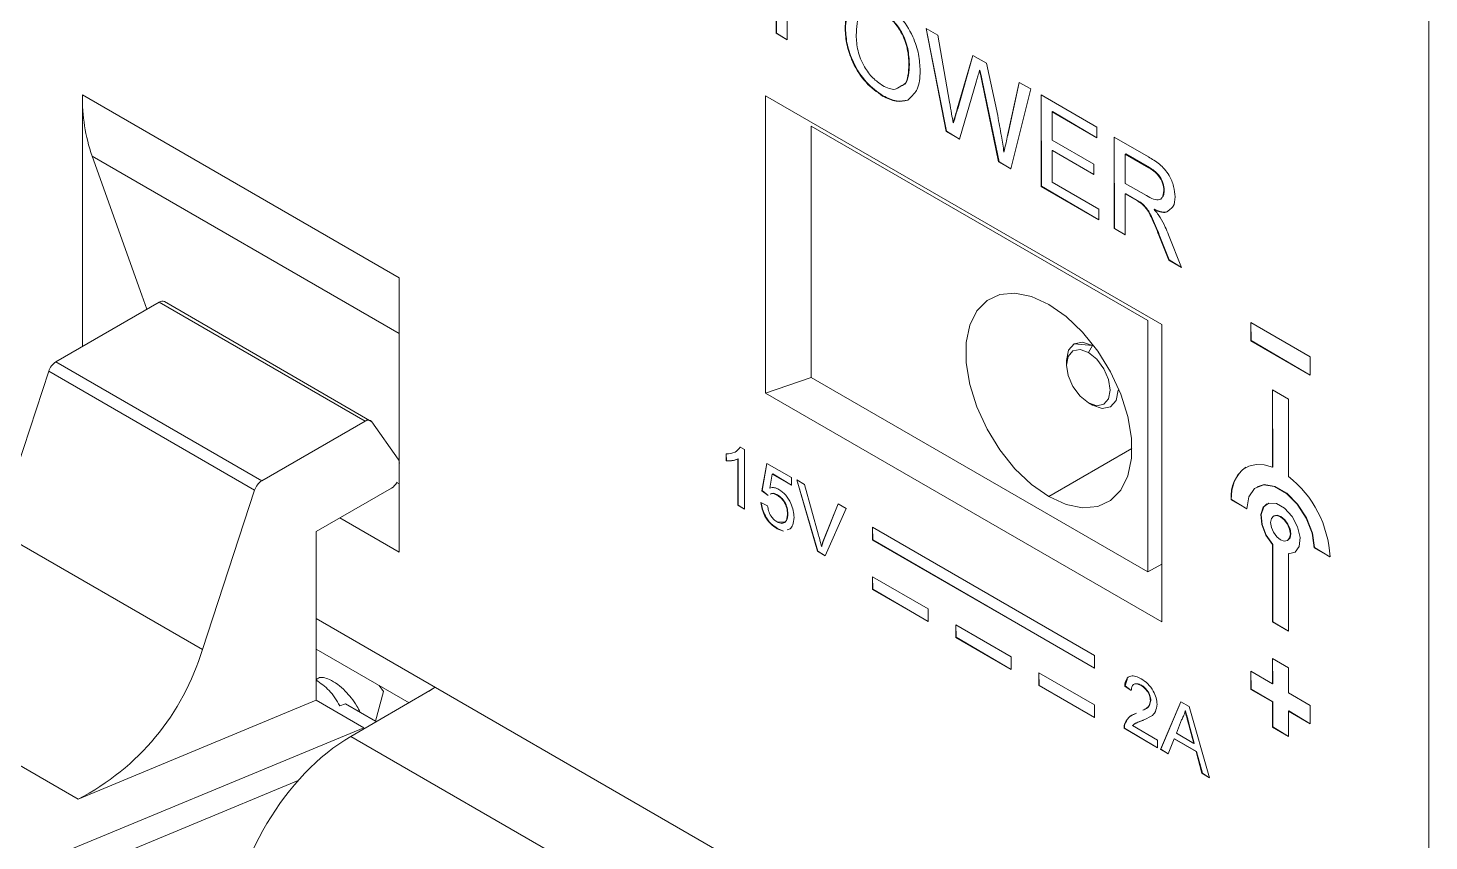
# Model space of a CAD drawing. Header units: millimetres. Extents: x 2 to 278, y 1 to 215.
# Drawn here: x 242.8 to 255.31, y 161.66 to 168.92 of the extents above; entities that cross this region are included whole.
import ezdxf

# ---------------------------------------------------------------- set-up
doc = ezdxf.new("R2010")
doc.units = ezdxf.units.MM

msp = doc.modelspace()

# ---------------------------------------------------------------- linework, layer by layer
at = {"color": 7, "linetype": 'Continuous', "lineweight": 18}
for p, q in [((255.308, 157.914), (255.308, 176.163)), ((249.479, 168.873), (249.479, 169.689)), ((249.482, 168.875), (249.479, 169.689)), ((249.578, 169.15), (249.578, 168.815)), ((249.482, 168.875), (249.479, 168.873)), ((249.578, 168.815), (249.479, 168.873)), ((249.578, 168.815), (249.482, 168.875)), ((250.099, 168.916), (250.095, 168.914)), ((250.82, 168.915), (250.923, 168.855)), ((250.998, 167.996), (250.82, 168.915)), ((251.002, 167.998), (250.82, 168.915)), ((250.923, 168.855), (251.028, 168.258)), ((250.67, 168.597), (250.666, 168.595)), ((251.097, 168.198), (251.237, 168.675)), ((251.101, 168.2), (251.237, 168.675)), ((251.237, 168.675), (251.357, 168.605)), ((251.357, 168.605), (251.458, 168.138)), ((251.3, 168.544), (251.296, 168.541)), ((251.27, 168.45), (251.116, 167.927)), ((251.322, 168.437), (251.319, 168.435)), ((251.466, 167.725), (251.319, 168.435)), ((251.47, 167.727), (251.322, 168.437)), ((251.547, 167.962), (251.651, 168.435)), ((251.55, 167.964), (251.651, 168.435)), ((251.754, 168.376), (251.576, 167.662)), ((251.651, 168.435), (251.754, 168.376)), ((246.116, 166.691), (243.287, 168.323)), ((243.287, 168.323), (243.287, 166.078)), ((252.922, 166.273), (249.386, 168.314)), ((249.386, 168.314), (249.386, 165.66)), ((250.434, 168.315), (250.431, 168.313)), ((251.845, 168.323), (252.343, 168.036)), ((251.845, 167.507), (251.845, 168.323)), ((251.848, 167.509), (251.845, 168.323)), ((251.101, 168.2), (251.097, 168.198)), ((251.948, 168.174), (251.945, 168.172)), ((251.945, 168.172), (251.945, 167.92)), ((252.343, 167.941), (251.945, 168.172)), ((252.343, 167.941), (251.948, 168.174)), ((252.798, 166.31), (249.793, 168.045)), ((249.793, 168.045), (249.793, 165.8)), ((249.793, 168.045), (249.793, 168.045)), ((251.002, 167.998), (250.998, 167.996)), ((251.116, 167.927), (250.998, 167.996)), ((251.116, 167.927), (251.002, 167.998)), ((251.064, 168.076), (251.061, 168.074)), ((252.343, 168.036), (252.343, 167.941)), ((251.55, 167.964), (251.547, 167.962)), ((251.55, 167.964), (251.55, 167.964)), ((251.945, 167.92), (252.316, 167.706)), ((252.498, 167.947), (252.804, 167.77)), ((252.498, 167.13), (252.498, 167.947)), ((252.501, 167.132), (252.498, 167.947)), ((243.818, 166.537), (243.373, 167.777)), ((246.116, 166.194), (243.373, 167.777)), ((251.47, 167.727), (251.466, 167.725)), ((251.576, 167.662), (251.466, 167.725)), ((251.576, 167.662), (251.47, 167.727)), ((251.514, 167.812), (251.514, 167.812)), ((251.948, 167.828), (251.945, 167.826)), ((251.945, 167.826), (251.945, 167.544)), ((252.316, 167.612), (251.945, 167.826)), ((252.316, 167.612), (251.948, 167.828)), ((252.601, 167.797), (252.597, 167.795)), ((252.808, 167.673), (252.597, 167.795)), ((252.597, 167.795), (252.597, 167.533)), ((252.812, 167.675), (252.601, 167.797)), ((252.316, 167.706), (252.316, 167.612)), ((252.812, 167.675), (252.808, 167.673)), ((251.848, 167.509), (251.845, 167.507)), ((252.362, 167.209), (251.845, 167.507)), ((252.362, 167.209), (251.848, 167.509)), ((251.945, 167.544), (252.362, 167.303)), ((252.597, 167.533), (252.787, 167.424)), ((252.945, 167.47), (252.942, 167.468)), ((252.601, 167.441), (252.597, 167.439)), ((252.597, 167.439), (252.597, 167.073)), ((252.699, 167.38), (252.597, 167.439)), ((252.703, 167.382), (252.601, 167.441)), ((252.703, 167.382), (252.699, 167.38)), ((252.752, 167.35), (252.749, 167.348)), ((252.362, 167.303), (252.362, 167.209)), ((252.857, 167.303), (252.854, 167.301)), ((252.501, 167.132), (252.498, 167.13)), ((252.597, 167.073), (252.498, 167.13)), ((252.597, 167.073), (252.501, 167.132)), ((252.901, 167.074), (252.897, 167.072)), ((252.985, 166.849), (252.897, 167.072)), ((252.989, 166.851), (252.901, 167.074)), ((252.983, 167.075), (253.099, 166.783)), ((252.989, 166.851), (252.985, 166.849)), ((253.099, 166.783), (252.985, 166.849)), ((253.099, 166.783), (252.989, 166.851)), ((246.116, 166.691), (246.116, 164.241)), ((243.05, 165.941), (243.971, 166.473)), ((243.863, 166.41), (243.818, 166.537)), ((243.863, 166.41), (243.818, 166.537)), ((245.81, 165.411), (243.971, 166.473)), ((245.871, 165.406), (244.021, 166.478)), ((252.798, 164.065), (252.798, 166.31)), ((252.798, 166.31), (252.798, 166.31)), ((252.922, 163.619), (252.922, 166.273)), ((253.717, 166.292), (253.717, 166.129)), ((254.248, 165.986), (253.717, 166.292)), ((253.717, 166.292), (253.721, 166.131)), ((252.303, 166.086), (252.141, 166.102)), ((253.721, 166.131), (253.717, 166.129)), ((253.717, 166.129), (254.248, 165.822)), ((253.721, 166.131), (254.248, 165.822)), ((252.268, 166.024), (252.303, 166.086)), ((252.303, 166.086), (252.303, 166.086)), ((252.303, 166.086), (252.303, 166.086)), ((254.248, 165.822), (254.248, 165.986)), ((242.52, 164.435), (242.986, 165.857)), ((244.824, 164.795), (242.986, 165.857)), ((243.05, 165.941), (244.888, 164.879)), ((252.073, 165.953), (252.073, 165.912)), ((249.793, 165.8), (249.386, 165.66)), ((249.793, 165.8), (252.798, 164.065)), ((249.386, 165.66), (252.922, 163.619)), ((252.541, 165.692), (252.533, 165.687)), ((254.053, 165.608), (253.912, 165.69)), ((253.912, 165.69), (253.912, 165)), ((253.912, 165.69), (253.915, 165.002)), ((254.053, 164.918), (254.053, 165.608)), ((252.303, 165.555), (252.268, 165.575)), ((245.81, 165.411), (244.888, 164.879)), ((246.106, 165.071), (245.871, 165.406)), ((249.033, 165.056), (249.033, 165.119)), ((249.036, 165.058), (249.033, 165.119)), ((249.16, 165.178), (249.163, 165.18)), ((249.16, 165.178), (249.198, 165.157)), ((249.198, 165.157), (249.198, 164.626)), ((252.657, 165.167), (251.914, 164.738)), ((249.036, 165.058), (249.033, 165.056)), ((249.142, 165.075), (249.139, 165.073)), ((249.139, 164.66), (249.139, 165.073)), ((249.142, 164.662), (249.142, 165.075)), ((249.351, 164.789), (249.398, 165.034)), ((249.354, 164.791), (249.398, 165.034)), ((249.398, 165.034), (249.616, 164.908)), ((253.915, 165.002), (253.912, 165)), ((246.095, 164.865), (246.116, 164.853)), ((249.446, 164.938), (249.423, 164.814)), ((249.45, 164.94), (249.446, 164.938)), ((249.616, 164.84), (249.446, 164.938)), ((249.616, 164.84), (249.45, 164.94)), ((249.616, 164.908), (249.616, 164.84)), ((249.664, 164.888), (249.734, 164.847)), ((249.849, 164.25), (249.664, 164.888)), ((249.853, 164.252), (249.664, 164.888)), ((249.734, 164.847), (249.859, 164.394)), ((244.824, 164.795), (244.358, 163.374)), ((245.373, 164.425), (246.045, 164.813)), ((249.354, 164.791), (249.351, 164.789)), ((249.41, 164.748), (249.351, 164.789)), ((249.41, 164.748), (249.354, 164.791)), ((249.41, 164.748), (249.41, 164.748)), ((249.492, 164.753), (249.488, 164.751)), ((253.774, 164.825), (253.774, 164.825)), ((249.142, 164.662), (249.139, 164.66)), ((249.198, 164.626), (249.139, 164.66)), ((249.198, 164.626), (249.142, 164.662)), ((249.345, 164.684), (249.404, 164.656)), ((249.909, 164.365), (250.034, 164.673)), ((249.913, 164.367), (250.034, 164.673)), ((250.105, 164.633), (249.919, 164.209)), ((250.034, 164.673), (250.105, 164.633)), ((253.544, 164.712), (253.541, 164.71)), ((253.541, 164.71), (253.682, 164.629)), ((253.544, 164.712), (253.682, 164.629)), ((246.116, 164.241), (245.586, 164.547)), ((249.584, 164.585), (249.581, 164.583)), ((253.924, 164.566), (253.924, 164.566)), ((242.52, 164.435), (244.358, 163.374)), ((245.373, 162.92), (245.373, 164.425)), ((249.491, 164.454), (249.488, 164.451)), ((249.546, 164.43), (249.488, 164.451)), ((249.546, 164.43), (249.491, 164.454)), ((249.604, 164.449), (249.579, 164.442)), ((249.604, 164.449), (249.579, 164.442)), ((249.913, 164.367), (249.909, 164.365)), ((252.321, 163.321), (250.341, 164.464)), ((250.341, 164.464), (250.341, 164.35)), ((250.341, 164.464), (250.344, 164.352)), ((250.344, 164.352), (250.341, 164.35)), ((250.341, 164.35), (252.321, 163.207)), ((250.344, 164.352), (252.321, 163.207)), ((254.048, 164.349), (254.048, 164.349)), ((249.853, 164.252), (249.849, 164.25)), ((249.919, 164.209), (249.849, 164.25)), ((249.919, 164.209), (249.853, 164.252)), ((249.888, 164.296), (249.884, 164.294)), ((253.915, 164.311), (253.912, 164.309)), ((253.912, 164.309), (253.912, 163.619)), ((253.915, 164.311), (253.915, 163.621)), ((254.057, 164.229), (254.053, 164.227)), ((254.053, 163.537), (254.053, 164.227)), ((254.057, 164.229), (254.057, 164.229)), ((254.287, 164.284), (254.283, 164.282)), ((254.283, 164.282), (254.424, 164.2)), ((254.287, 164.284), (254.424, 164.2)), ((252.798, 164.065), (252.922, 164.136)), ((250.836, 163.737), (250.341, 164.023)), ((250.341, 164.023), (250.341, 163.909)), ((250.341, 164.023), (250.344, 163.911)), ((250.344, 163.911), (250.341, 163.909)), ((250.341, 163.909), (250.836, 163.623)), ((250.344, 163.911), (250.836, 163.623)), ((250.836, 163.623), (250.836, 163.737)), ((245.373, 163.649), (255.308, 157.914)), ((251.578, 163.309), (251.083, 163.594)), ((251.083, 163.594), (251.083, 163.48)), ((251.083, 163.594), (251.087, 163.482)), ((253.915, 163.621), (253.912, 163.619)), ((253.912, 163.619), (254.053, 163.537)), ((253.915, 163.621), (254.053, 163.537)), ((251.087, 163.482), (251.083, 163.48)), ((251.083, 163.48), (251.578, 163.194)), ((251.087, 163.482), (251.578, 163.194)), ((245.373, 163.377), (246.204, 162.898)), ((251.578, 163.194), (251.578, 163.309)), ((252.321, 163.207), (252.321, 163.321)), ((254.053, 163.211), (253.912, 163.293)), ((253.912, 163.293), (253.912, 163.068)), ((253.912, 163.293), (253.915, 163.07)), ((241.411, 163.099), (243.25, 162.038)), ((252.321, 162.88), (251.826, 163.166)), ((251.826, 163.166), (251.826, 163.051)), ((251.826, 163.166), (251.829, 163.053)), ((253.912, 163.068), (253.717, 163.18)), ((253.717, 163.18), (253.717, 163.017)), ((253.717, 163.18), (253.721, 163.019)), ((254.053, 162.986), (254.053, 163.211)), ((245.682, 162.597), (246.39, 163.006)), ((245.974, 162.998), (245.904, 162.734)), ((245.974, 162.998), (245.936, 163.053)), ((246.435, 163.036), (246.384, 163.002)), ((246.39, 163.006), (246.435, 163.036)), ((251.829, 163.053), (251.826, 163.051)), ((251.826, 163.051), (252.321, 162.766)), ((251.829, 163.053), (252.321, 162.766)), ((252.595, 163.049), (252.592, 163.047)), ((252.651, 163.007), (252.592, 163.047)), ((252.651, 163.007), (252.595, 163.049)), ((252.741, 163.054), (252.738, 163.052)), ((253.721, 163.019), (253.717, 163.017)), ((253.717, 163.017), (253.912, 162.905)), ((253.721, 163.019), (253.915, 162.907)), ((253.915, 163.07), (253.912, 163.068)), ((254.248, 162.874), (254.053, 162.986)), ((245.373, 162.92), (243.25, 162.038)), ((245.798, 162.675), (245.373, 162.92)), ((245.637, 162.888), (245.586, 162.869)), ((245.637, 162.888), (245.904, 162.734)), ((252.321, 162.766), (252.321, 162.88)), ((252.825, 162.919), (252.822, 162.917)), ((252.912, 162.482), (253.094, 162.907)), ((252.915, 162.484), (253.094, 162.907)), ((253.094, 162.907), (253.168, 162.865)), ((253.168, 162.865), (253.35, 162.229)), ((253.915, 162.907), (253.912, 162.905)), ((253.912, 162.905), (253.912, 162.68)), ((253.915, 162.907), (253.915, 162.682)), ((254.248, 162.711), (254.248, 162.874)), ((252.596, 162.715), (252.592, 162.713)), ((252.698, 162.804), (252.698, 162.804)), ((252.757, 162.742), (252.753, 162.74)), ((252.757, 162.742), (252.753, 162.74)), ((253.1, 162.745), (253.053, 162.625)), ((253.135, 162.827), (253.131, 162.825)), ((254.057, 162.825), (254.053, 162.823)), ((254.053, 162.598), (254.053, 162.823)), ((254.053, 162.823), (254.248, 162.711)), ((254.057, 162.825), (254.248, 162.711)), ((242.755, 161.412), (245.798, 162.675)), ((245.682, 162.597), (253.057, 158.34)), ((252.589, 162.672), (252.586, 162.67)), ((252.886, 162.496), (252.586, 162.67)), ((252.886, 162.496), (252.589, 162.672)), ((252.662, 162.694), (252.886, 162.564)), ((252.686, 162.713), (252.682, 162.71)), ((253.053, 162.625), (253.209, 162.534)), ((253.168, 162.702), (253.165, 162.7)), ((253.209, 162.534), (253.165, 162.7)), ((253.213, 162.536), (253.168, 162.702)), ((253.915, 162.682), (253.912, 162.68)), ((253.912, 162.68), (254.053, 162.598)), ((253.915, 162.682), (254.053, 162.598)), ((252.886, 162.564), (252.886, 162.496)), ((252.915, 162.484), (252.912, 162.482)), ((252.981, 162.442), (252.912, 162.482)), ((252.981, 162.442), (252.915, 162.484)), ((253.033, 162.575), (252.981, 162.442)), ((253.037, 162.577), (253.033, 162.575)), ((253.229, 162.462), (253.033, 162.575)), ((253.232, 162.464), (253.037, 162.577)), ((253.213, 162.536), (253.209, 162.534)), ((253.232, 162.464), (253.229, 162.462)), ((253.285, 162.27), (253.232, 162.464)), ((253.281, 162.268), (253.229, 162.462)), ((253.285, 162.27), (253.281, 162.268)), ((253.35, 162.229), (253.281, 162.268)), ((253.35, 162.229), (253.285, 162.27)), ((245.213, 162.203), (242.846, 161.221))]:
    msp.add_line(p, q, dxfattribs=at)
at = {"color": 7, "linetype": 'Continuous', "lineweight": 18, "flags": 128}
for points in [[(251.914, 164.738), (251.76, 164.846), (251.612, 164.987), (251.478, 165.154), (251.363, 165.341), (251.271, 165.538), (251.208, 165.738), (251.176, 165.932), (251.176, 166.112), (251.208, 166.268), (251.271, 166.396), (251.363, 166.488), (251.478, 166.541), (251.612, 166.553), (251.76, 166.523), (251.914, 166.453)], [(251.914, 166.453), (252.069, 166.345), (252.216, 166.205), (252.351, 166.037), (252.466, 165.851), (252.557, 165.653), (252.62, 165.453), (252.653, 165.259), (252.653, 165.08), (252.62, 164.923), (252.557, 164.796), (252.466, 164.703), (252.351, 164.65), (252.216, 164.638), (252.069, 164.668), (251.914, 164.738)], [(252.303, 166.086), (252.215, 166.116), (252.141, 166.102), (252.091, 166.044), (252.073, 165.953)], [(252.268, 166.024), (252.193, 166.05), (252.13, 166.038), (252.088, 165.989), (252.073, 165.912), (252.088, 165.818), (252.13, 165.72), (252.193, 165.635), (252.268, 165.575)], [(252.268, 165.575), (252.342, 165.549), (252.405, 165.562), (252.447, 165.61), (252.462, 165.688), (252.447, 165.782), (252.405, 165.879), (252.342, 165.964), (252.268, 166.024)], [(252.541, 165.692), (252.533, 165.688), (252.516, 165.596), (252.466, 165.539), (252.391, 165.524), (252.303, 165.555)], [(253.912, 165), (253.836, 165.021), (253.765, 165.025), (253.701, 165.011), (253.646, 164.98), (253.601, 164.933), (253.568, 164.871), (253.547, 164.796), (253.541, 164.71)], [(253.682, 164.629), (253.7, 164.737), (253.752, 164.811), (253.832, 164.843), (253.93, 164.827), (254.035, 164.767), (254.133, 164.669), (254.213, 164.545), (254.265, 164.411), (254.283, 164.282)], [(253.774, 164.825), (253.836, 164.845), (253.934, 164.829), (254.038, 164.769), (254.136, 164.671), (254.216, 164.547), (254.268, 164.413), (254.287, 164.284)], [(254.053, 164.227), (254.113, 164.242), (254.15, 164.294), (254.158, 164.374), (254.136, 164.468), (254.087, 164.56), (254.019, 164.634), (253.946, 164.676), (253.878, 164.68), (253.829, 164.645), (253.807, 164.577), (253.815, 164.488), (253.852, 164.393), (253.912, 164.309)], [(253.861, 164.674), (253.833, 164.647), (253.81, 164.579), (253.818, 164.49), (253.855, 164.395), (253.915, 164.311)], [(254.071, 164.404), (254.064, 164.447), (254.045, 164.491), (254.016, 164.53), (253.982, 164.557), (253.949, 164.569), (253.92, 164.564), (253.901, 164.541), (253.894, 164.506), (253.901, 164.463), (253.92, 164.419), (253.949, 164.38), (253.982, 164.353), (254.016, 164.341), (254.045, 164.347), (254.064, 164.369), (254.071, 164.404)], [(254.074, 164.406), (254.068, 164.449), (254.048, 164.493), (254.02, 164.532), (253.986, 164.559), (253.952, 164.571), (253.924, 164.566)], [(254.048, 164.349), (254.048, 164.349), (254.068, 164.371), (254.074, 164.406)]]:
    msp.add_lwpolyline(points, dxfattribs=at)
at = {"color": 7, "linetype": 'Continuous', "lineweight": 18}
for centre, radius, start, end in [((244.912, 168.299), 1.625, 179.1525, 198.7429), ((244.001, 166.432), 0.0505, 65.8432, 125.4672), ((243.134, 165.81), 0.155, 122.7906, 162.6205), ((245.838, 165.377), 0.044, 40.5328, 129.2482), ((246.055, 165.038), 0.0614, 357.6485, 32.3492), ((253.856, 164.744), 0.314, 125.5979, 185.7142), ((244.972, 164.749), 0.155, 122.7906, 162.6205), ((245.962, 164.942), 0.154, 302.8671, 330.2286), ((253.449, 164.151), 0.977, 2.8959, 51.7805), ((242.237, 164.007), 2.214, 297.217, 343.3721)]:
    msp.add_arc(centre, radius, start, end, dxfattribs=at)
msp.add_ellipse((245.664, 161.383), major_axis=(0.769, 1.288), ratio=0.56722, start_param=0.793746, end_param=2.347089, dxfattribs=at)
for points, knots in [([(250.095, 168.914), (250.099, 168.974), (250.106, 169.092), (250.188, 169.193), (250.306, 169.21), (250.389, 169.17), (250.431, 169.15)], [0, 0, 0, 0, 0.28057, 0.559575, 0.779561, 1, 1, 1, 1]), ([(250.099, 168.916), (250.103, 168.974), (250.112, 169.088), (250.163, 169.181), (250.209, 169.186), (250.21, 169.186)], [0, 0, 0, 0, 0.495465, 0.988164, 1, 1, 1, 1]), ([(250.431, 169.15), (250.483, 169.113), (250.587, 169.039), (250.702, 168.857), (250.758, 168.683), (250.763, 168.585), (250.766, 168.537)], [0, 0, 0, 0, 0.279564, 0.558584, 0.779087, 1, 1, 1, 1]), ([(250.28, 169.069), (250.248, 169.053), (250.215, 169.04), (250.2, 168.959), (250.197, 168.89), (250.195, 168.856)], [0, 0, 0, 0, 0.155553, 0.577122, 1, 1, 1, 1]), ([(250.666, 168.595), (250.664, 168.641), (250.659, 168.733), (250.606, 168.876), (250.522, 168.992), (250.462, 169.034), (250.432, 169.056)], [0, 0, 0, 0, 0.2807967, 0.5600682, 0.779984, 1, 1, 1, 1]), ([(250.67, 168.597), (250.667, 168.643), (250.663, 168.735), (250.61, 168.878), (250.526, 168.994), (250.465, 169.036), (250.435, 169.058)], [0, 0, 0, 0, 0.2807967, 0.5600682, 0.779984, 1, 1, 1, 1]), ([(250.431, 168.313), (250.38, 168.349), (250.277, 168.422), (250.164, 168.599), (250.106, 168.77), (250.099, 168.866), (250.095, 168.914)], [0, 0, 0, 0, 0.2796, 0.5587653, 0.7793103, 1, 1, 1, 1]), ([(250.434, 168.315), (250.383, 168.351), (250.281, 168.424), (250.168, 168.601), (250.109, 168.772), (250.102, 168.868), (250.099, 168.916)], [0, 0, 0, 0, 0.2796, 0.5587653, 0.7793103, 1, 1, 1, 1]), ([(250.195, 168.856), (250.197, 168.81), (250.202, 168.721), (250.259, 168.581), (250.341, 168.468), (250.401, 168.428), (250.43, 168.407)], [0, 0, 0, 0, 0.280657, 0.559885, 0.779849, 1, 1, 1, 1]), ([(250.602, 168.406), (250.611, 168.41), (250.644, 168.423), (250.664, 168.497), (250.668, 168.564), (250.67, 168.597)], [0, 0, 0, 0, 0.1638771, 0.5813904, 1, 1, 1, 1]), ([(250.602, 168.406), (250.608, 168.408), (250.64, 168.421), (250.661, 168.495), (250.664, 168.562), (250.666, 168.595)], [0, 0, 0, 0, 0.1638771, 0.5813904, 1, 1, 1, 1]), ([(250.766, 168.537), (250.763, 168.477), (250.757, 168.371), (250.698, 168.32), (250.655, 168.277)], [0, 0, 0, 0, 0.5583538, 1, 1, 1, 1]), ([(251.296, 168.541), (251.291, 168.524), (251.282, 168.494), (251.274, 168.463), (251.27, 168.45)], [0, 0, 0, 0, 0.559999, 1, 1, 1, 1]), ([(251.319, 168.435), (251.314, 168.455), (251.307, 168.49), (251.3, 168.526), (251.296, 168.541)], [0, 0, 0, 0, 0.560007, 1, 1, 1, 1]), ([(251.322, 168.437), (251.318, 168.457), (251.31, 168.492), (251.303, 168.528), (251.3, 168.544)], [0, 0, 0, 0, 0.560007, 1, 1, 1, 1]), ([(250.43, 168.407), (250.471, 168.387), (250.528, 168.359), (250.565, 168.384), (250.602, 168.406)], [0, 0, 0, 0, 0.708125, 1, 1, 1, 1]), ([(250.655, 168.277), (250.621, 168.269), (250.554, 168.254), (250.472, 168.293), (250.431, 168.313)], [0, 0, 0, 0, 0.4993458, 1, 1, 1, 1]), ([(250.655, 168.277), (250.625, 168.271), (250.557, 168.256), (250.475, 168.295), (250.434, 168.315)], [0, 0, 0, 0, 0.4993458, 1, 1, 1, 1]), ([(251.028, 168.258), (251.034, 168.223), (251.045, 168.162), (251.056, 168.101), (251.061, 168.074)], [0, 0, 0, 0, 0.56, 1, 1, 1, 1]), ([(251.061, 168.074), (251.067, 168.097), (251.08, 168.138), (251.092, 168.18), (251.097, 168.198)], [0, 0, 0, 0, 0.5600009, 1, 1, 1, 1]), ([(251.064, 168.076), (251.071, 168.099), (251.083, 168.14), (251.095, 168.182), (251.101, 168.2)], [0, 0, 0, 0, 0.5600009, 1, 1, 1, 1]), ([(251.458, 168.138), (251.469, 168.077), (251.49, 167.967), (251.507, 167.86), (251.514, 167.812)], [0, 0, 0, 0, 0.559998, 1, 1, 1, 1]), ([(251.514, 167.812), (251.52, 167.84), (251.531, 167.89), (251.542, 167.94), (251.547, 167.962)], [0, 0, 0, 0, 0.559999, 1, 1, 1, 1]), ([(252.804, 167.77), (252.837, 167.75), (252.902, 167.712), (252.989, 167.617), (253.034, 167.505), (253.039, 167.443), (253.041, 167.413)], [0, 0, 0, 0, 0.281671, 0.559202, 0.779411, 1, 1, 1, 1]), ([(252.942, 167.468), (252.94, 167.49), (252.935, 167.535), (252.886, 167.623), (252.838, 167.654), (252.808, 167.673)], [0, 0, 0, 0, 0.280406, 0.559981, 1, 1, 1, 1]), ([(252.945, 167.47), (252.943, 167.492), (252.939, 167.537), (252.89, 167.625), (252.841, 167.656), (252.812, 167.675)], [0, 0, 0, 0, 0.280406, 0.559981, 1, 1, 1, 1]), ([(252.787, 167.424), (252.807, 167.412), (252.848, 167.39), (252.905, 167.38), (252.936, 167.415), (252.94, 167.45), (252.942, 167.468)], [0, 0, 0, 0, 0.2815626, 0.5602379, 0.7798719, 1, 1, 1, 1]), ([(252.942, 167.468), (252.927, 167.409), (252.942, 167.423), (252.944, 167.451), (252.945, 167.47)], [0, 0, 0, 0, 0.347886, 1, 1, 1, 1]), ([(252.749, 167.348), (252.739, 167.354), (252.723, 167.366), (252.707, 167.376), (252.699, 167.38)], [0, 0, 0, 0, 0.559853, 1, 1, 1, 1]), ([(252.752, 167.35), (252.743, 167.357), (252.727, 167.368), (252.71, 167.378), (252.703, 167.382)], [0, 0, 0, 0, 0.559853, 1, 1, 1, 1]), ([(252.897, 167.072), (252.875, 167.126), (252.845, 167.202), (252.796, 167.299), (252.764, 167.332), (252.749, 167.348)], [0, 0, 0, 0, 0.56088, 0.780729, 1, 1, 1, 1]), ([(252.901, 167.074), (252.879, 167.128), (252.848, 167.204), (252.799, 167.301), (252.768, 167.334), (252.752, 167.35)], [0, 0, 0, 0, 0.56088, 0.780729, 1, 1, 1, 1]), ([(253.041, 167.413), (253.04, 167.381), (253.037, 167.331), (253.007, 167.311), (252.977, 167.286)], [0, 0, 0, 0, 0.639983, 1, 1, 1, 1]), ([(252.854, 167.301), (252.865, 167.289), (252.884, 167.266), (252.901, 167.241), (252.909, 167.229)], [0, 0, 0, 0, 0.56012, 1, 1, 1, 1]), ([(252.977, 167.286), (252.976, 167.285), (252.949, 167.261), (252.901, 167.281), (252.854, 167.301)], [0, 0, 0, 0, 0.029949, 1, 1, 1, 1]), ([(252.977, 167.286), (252.98, 167.287), (252.952, 167.263), (252.904, 167.283), (252.857, 167.303)], [0, 0, 0, 0, 0.029949, 1, 1, 1, 1]), ([(252.909, 167.229), (252.925, 167.201), (252.953, 167.151), (252.974, 167.098), (252.983, 167.075)], [0, 0, 0, 0, 0.559794, 1, 1, 1, 1]), ([(249.033, 165.119), (249.061, 165.121), (249.113, 165.125), (249.145, 165.162), (249.16, 165.178)], [0, 0, 0, 0, 0.560427, 1, 1, 1, 1]), ([(249.139, 165.073), (249.121, 165.066), (249.088, 165.054), (249.05, 165.056), (249.033, 165.056)], [0, 0, 0, 0, 0.559686, 1, 1, 1, 1]), ([(249.142, 165.075), (249.124, 165.068), (249.092, 165.056), (249.053, 165.058), (249.036, 165.058)], [0, 0, 0, 0, 0.559686, 1, 1, 1, 1]), ([(249.423, 164.814), (249.437, 164.817), (249.462, 164.823), (249.492, 164.809), (249.505, 164.802)], [0, 0, 0, 0, 0.559939, 1, 1, 1, 1]), ([(249.492, 164.753), (249.483, 164.757), (249.466, 164.766), (249.444, 164.769), (249.435, 164.763), (249.428, 164.759)], [0, 0, 0, 0, 0.3894532, 0.777951, 1, 1, 1, 1]), ([(249.488, 164.751), (249.48, 164.755), (249.463, 164.764), (249.441, 164.767), (249.432, 164.761), (249.428, 164.759)], [0, 0, 0, 0, 0.3894532, 0.777951, 1, 1, 1, 1]), ([(249.581, 164.583), (249.58, 164.6), (249.578, 164.634), (249.556, 164.688), (249.522, 164.729), (249.5, 164.743), (249.488, 164.751)], [0, 0, 0, 0, 0.280653, 0.559595, 0.77929, 1, 1, 1, 1]), ([(249.584, 164.585), (249.583, 164.602), (249.581, 164.636), (249.56, 164.69), (249.526, 164.731), (249.503, 164.745), (249.492, 164.753)], [0, 0, 0, 0, 0.280653, 0.559595, 0.77929, 1, 1, 1, 1]), ([(249.505, 164.802), (249.526, 164.787), (249.568, 164.756), (249.612, 164.682), (249.636, 164.612), (249.639, 164.572), (249.64, 164.553)], [0, 0, 0, 0, 0.27917, 0.558797, 0.779169, 1, 1, 1, 1]), ([(249.488, 164.451), (249.468, 164.465), (249.428, 164.492), (249.38, 164.558), (249.353, 164.625), (249.348, 164.664), (249.345, 164.684)], [0, 0, 0, 0, 0.28007, 0.559249, 0.779432, 1, 1, 1, 1]), ([(249.491, 164.454), (249.471, 164.467), (249.431, 164.494), (249.384, 164.56), (249.356, 164.627), (249.351, 164.666), (249.345, 164.684)], [0, 0, 0, 0, 0.28007, 0.559249, 0.779432, 1, 1, 1, 1]), ([(249.404, 164.656), (249.406, 164.641), (249.411, 164.611), (249.431, 164.566), (249.459, 164.531), (249.479, 164.519), (249.488, 164.513)], [0, 0, 0, 0, 0.280714, 0.559926, 0.779622, 1, 1, 1, 1]), ([(249.488, 164.513), (249.551, 164.507), (249.57, 164.513), (249.582, 164.546), (249.584, 164.572), (249.584, 164.585)], [0, 0, 0, 0, 0.340169, 0.669724, 1, 1, 1, 1]), ([(249.488, 164.513), (249.503, 164.506), (249.533, 164.492), (249.565, 164.51), (249.579, 164.543), (249.58, 164.569), (249.581, 164.583)], [0, 0, 0, 0, 0.279539, 0.558252, 0.778884, 1, 1, 1, 1]), ([(249.64, 164.553), (249.638, 164.528), (249.635, 164.485), (249.614, 164.46), (249.604, 164.449)], [0, 0, 0, 0, 0.559726, 1, 1, 1, 1]), ([(249.859, 164.394), (249.864, 164.376), (249.873, 164.342), (249.881, 164.309), (249.884, 164.294)], [0, 0, 0, 0, 0.5599982, 1, 1, 1, 1]), ([(249.884, 164.294), (249.888, 164.308), (249.896, 164.332), (249.905, 164.355), (249.909, 164.365)], [0, 0, 0, 0, 0.5599723, 1, 1, 1, 1]), ([(249.888, 164.296), (249.892, 164.31), (249.9, 164.334), (249.909, 164.357), (249.913, 164.367)], [0, 0, 0, 0, 0.5599723, 1, 1, 1, 1]), ([(245.373, 163.1), (245.38, 163.108), (245.408, 163.133), (245.475, 163.117), (245.562, 163.068), (245.645, 162.994), (245.719, 162.908), (245.757, 162.832), (245.767, 162.813)], [0, 0, 0, 0, 0.097784, 0.382745, 0.55291, 0.70087, 0.926357, 1, 1, 1, 1]), ([(245.586, 162.869), (245.556, 162.919), (245.496, 163.017), (245.414, 163.072), (245.373, 163.1)], [0, 0, 0, 0, 0.5046913, 1, 1, 1, 1]), ([(252.592, 163.047), (252.595, 163.069), (252.602, 163.112), (252.641, 163.141), (252.691, 163.137), (252.723, 163.12), (252.739, 163.112)], [0, 0, 0, 0, 0.280235, 0.558893, 0.779132, 1, 1, 1, 1]), ([(252.595, 163.049), (252.598, 163.073), (252.601, 163.105), (252.621, 163.117), (252.595, 163.049)], [0, 0, 0, 0, 0.7270306, 1, 1, 1, 1]), ([(252.739, 163.112), (252.759, 163.099), (252.799, 163.073), (252.847, 163.008), (252.876, 162.941), (252.879, 162.903), (252.881, 162.884)], [0, 0, 0, 0, 0.280482, 0.559644, 0.779749, 1, 1, 1, 1]), ([(252.738, 163.052), (252.725, 163.058), (252.7, 163.07), (252.669, 163.064), (252.653, 163.04), (252.651, 163.018), (252.651, 163.007)], [0, 0, 0, 0, 0.28041, 0.559489, 0.779375, 1, 1, 1, 1]), ([(252.741, 163.054), (252.728, 163.061), (252.709, 163.071), (252.695, 163.067), (252.738, 163.052)], [0, 0, 0, 0, 0.68899, 1, 1, 1, 1]), ([(252.822, 162.917), (252.82, 162.932), (252.817, 162.961), (252.793, 163.003), (252.766, 163.034), (252.747, 163.046), (252.738, 163.052)], [0, 0, 0, 0, 0.27908, 0.558612, 0.779043, 1, 1, 1, 1]), ([(252.825, 162.919), (252.824, 162.934), (252.821, 162.963), (252.797, 163.005), (252.769, 163.036), (252.751, 163.048), (252.741, 163.054)], [0, 0, 0, 0, 0.27908, 0.558612, 0.779043, 1, 1, 1, 1]), ([(252.753, 162.831), (252.767, 162.837), (252.789, 162.847), (252.817, 162.872), (252.822, 162.904), (252.825, 162.919)], [0, 0, 0, 0, 0.314317, 0.658299, 1, 1, 1, 1]), ([(252.753, 162.831), (252.763, 162.835), (252.785, 162.845), (252.813, 162.87), (252.819, 162.901), (252.822, 162.917)], [0, 0, 0, 0, 0.314317, 0.658299, 1, 1, 1, 1]), ([(252.881, 162.884), (252.877, 162.861), (252.871, 162.814), (252.837, 162.78), (252.812, 162.769), (252.757, 162.742)], [0, 0, 0, 0, 0.393948, 0.789806, 1, 1, 1, 1]), ([(252.586, 162.67), (252.586, 162.679), (252.586, 162.695), (252.59, 162.708), (252.592, 162.713)], [0, 0, 0, 0, 0.5599563, 1, 1, 1, 1]), ([(252.589, 162.672), (252.59, 162.681), (252.59, 162.697), (252.594, 162.71), (252.596, 162.715)], [0, 0, 0, 0, 0.5599563, 1, 1, 1, 1]), ([(252.592, 162.713), (252.607, 162.738), (252.633, 162.782), (252.678, 162.797), (252.698, 162.804)], [0, 0, 0, 0, 0.5583593, 1, 1, 1, 1]), ([(252.596, 162.715), (252.61, 162.741), (252.627, 162.774), (252.658, 162.786), (252.698, 162.804)], [0, 0, 0, 0, 0.784914, 1, 1, 1, 1]), ([(252.753, 162.74), (252.742, 162.736), (252.724, 162.729), (252.699, 162.719), (252.678, 162.71), (252.667, 162.699), (252.662, 162.694)], [0, 0, 0, 0, 0.340038, 0.560063, 0.78009, 1, 1, 1, 1]), ([(252.757, 162.742), (252.746, 162.738), (252.728, 162.731), (252.704, 162.722), (252.691, 162.715), (252.686, 162.713)], [0, 0, 0, 0, 0.456702, 0.752215, 1, 1, 1, 1]), ([(253.131, 162.825), (253.127, 162.808), (253.119, 162.779), (253.105, 162.755), (253.1, 162.745)], [0, 0, 0, 0, 0.559915, 1, 1, 1, 1]), ([(253.165, 162.7), (253.158, 162.723), (253.147, 162.765), (253.136, 162.806), (253.131, 162.825)], [0, 0, 0, 0, 0.560002, 1, 1, 1, 1]), ([(253.168, 162.702), (253.162, 162.725), (253.151, 162.767), (253.139, 162.808), (253.135, 162.827)], [0, 0, 0, 0, 0.560002, 1, 1, 1, 1])]:
    msp.add_open_spline(points, degree=3, knots=knots, dxfattribs=at)

doc.saveas('drawing.dxf')
